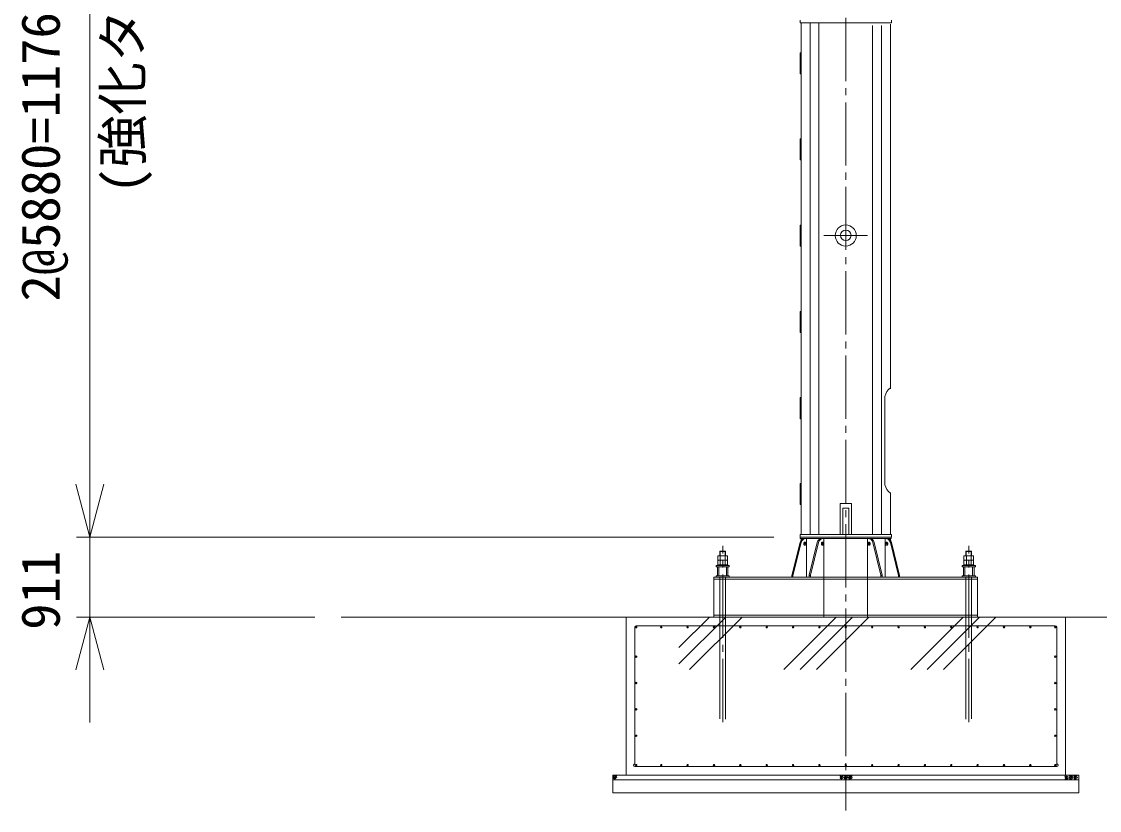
# Model space of a CAD drawing. Units: millimetres, scale not verified. Extents: x -26175 to 26208, y -37536 to 40834.
# Drawn here: x -26175 to -13910, y -18048 to -9072 of the extents above; entities that cross this region are included whole.
import ezdxf
from ezdxf.enums import TextEntityAlignment as Align

# ---------------------------------------------------------------- set-up
doc = ezdxf.new("R2010")
doc.units = ezdxf.units.MM
doc.header["$LTSCALE"] = 80
doc.linetypes.add('CHAIN2', pattern=[12, 9, -1, 1, -1])
for name, color, linetype, lineweight in [('0-3_05 寸法', 7, 'Continuous', 18), ('0-4_10 当社外形線', 3, 'Continuous', 18), ('0-5_12 当社中心線', 3, 'CHAIN2', 18), ('0-7_20 躯体・土木、外形線', 1, 'Continuous', 18)]:
    doc.layers.add(name, color=color, linetype=linetype, lineweight=lineweight)
doc.styles.add('ＭＳ ゴシック', font='')
doc.styles.get('ＭＳ ゴシック').set_extended_font_data('MS Gothic')

msp = doc.modelspace()

# ---------------------------------------------------------------- linework, layer by layer
at = {"layer": '0-3_05 寸法'}
for p, q in [((-25397.9, -14336.58), (-25397.9, -3776.59)), ((-25397.9, -14336.58), (-25397.9, -13736.58)), ((-25397.9, -14936.58), (-25397.9, -14336.58)), ((-25397.9, -14936.58), (-25397.9, -14336.58)), ((-17616.38, -14936.58), (-25547.9, -14936.58)), ((-17616.38, -14936.58), (-25547.9, -14936.58)), ((-25397.9, -14936.58), (-25397.9, -15847.58)), ((-22836.39, -15847.58), (-25547.9, -15847.58)), ((-25397.9, -15847.58), (-25397.9, -16447.58)), ((-25397.9, -16447.58), (-25397.9, -17047.58))]:
    msp.add_line(p, q, dxfattribs=at)
for points in [[(-25237.13, -14336.58), (-25397.9, -14936.58), (-25558.67, -14336.58)], [(-25237.13, -14336.58), (-25397.9, -14936.58), (-25558.67, -14336.58)], [(-25558.67, -16447.58), (-25397.9, -15847.58), (-25237.13, -16447.58)]]:
    msp.add_lwpolyline(points, dxfattribs=at)
at = {"layer": '0-4_10 当社外形線'}
for p, q in [((-17316.38, -9086.59), (-17316.38, -9056.59)), ((-16276.38, -9056.59), (-16276.38, -9086.59)), ((-17316.38, -9086.59), (-16276.38, -9086.59)), ((-17304.38, -9086.59), (-17304.38, -14906.58)), ((-17201.39, -9086.59), (-17201.39, -14906.58)), ((-17101.39, -9086.59), (-17101.39, -14906.58)), ((-16491.38, -9115.12), (-16491.38, -14906.58)), ((-16391.38, -9115.12), (-16391.38, -14906.58)), ((-16288.39, -9101.07), (-16288.39, -13249.06)), ((-17316.38, -9426.81), (-17316.38, -9666.38)), ((-17316.38, -9426.81), (-17307.4, -9426.81)), ((-17316.38, -9666.38), (-17307.4, -9666.38)), ((-17316.38, -10406.8), (-17316.38, -10646.39)), ((-17316.38, -10406.8), (-17307.4, -10406.8)), ((-17316.38, -10646.39), (-17307.4, -10646.39)), ((-17316.38, -11386.8), (-17316.38, -11626.39)), ((-17316.38, -11386.8), (-17307.4, -11386.8)), ((-17316.38, -11406.58), (-17305.32, -11406.58)), ((-17316.38, -11406.58), (-17316.38, -11606.57)), ((-17316.38, -11606.57), (-17305.32, -11606.57)), ((-17316.38, -11626.39), (-17307.4, -11626.39)), ((-17316.38, -12370.81), (-17316.38, -12610.39)), ((-17316.38, -12370.81), (-17307.4, -12370.81)), ((-17316.38, -12610.39), (-17307.4, -12610.39)), ((-17316.38, -13350.81), (-17316.38, -13590.39)), ((-17316.38, -13350.81), (-17307.4, -13350.81)), ((-16351.39, -13332.04), (-16351.39, -14345.15)), ((-17316.38, -13590.39), (-17307.4, -13590.39)), ((-17316.38, -14326.81), (-17316.38, -14566.4)), ((-17316.38, -14326.81), (-17307.4, -14326.81)), ((-16288.39, -14438.02), (-16288.39, -14906.58)), ((-17316.38, -14566.4), (-17307.4, -14566.4)), ((-16731.38, -14556.59), (-16861.38, -14556.59)), ((-16861.38, -14556.59), (-16861.38, -14905.73)), ((-16731.38, -14556.59), (-16731.38, -14905.73)), ((-16761.38, -14606.59), (-16831.38, -14606.59)), ((-16831.38, -14606.59), (-16831.38, -14905.73)), ((-16761.38, -14606.59), (-16761.38, -14905.73)), ((-17316.38, -14936.58), (-17316.38, -14906.58)), ((-16276.38, -14906.58), (-17316.38, -14906.58)), ((-16276.38, -14936.58), (-17316.38, -14936.58)), ((-17313.89, -14952.58), (-17313.89, -14936.58)), ((-17313.89, -14952.58), (-16278.88, -14952.58)), ((-17303.88, -14975.52), (-17303.88, -14952.96)), ((-17244.66, -15393.58), (-17244.66, -14956.44)), ((-17044.07, -15387.84), (-17044.07, -14955.24)), ((-16548.7, -15387.84), (-16548.7, -14955.24)), ((-16348.11, -15393.58), (-16348.11, -14956.44)), ((-16288.89, -14975.52), (-16288.89, -14952.96)), ((-16278.88, -14952.58), (-16278.88, -14936.58)), ((-16276.38, -14906.58), (-16276.38, -14936.58)), ((-17315.5, -14998.07), (-17408.87, -15372.56)), ((-17303.65, -14998.07), (-17397.01, -15372.54)), ((-17120.79, -14998.37), (-17211.99, -15372.45)), ((-17105.87, -14998.37), (-17196.96, -15371.98)), ((-16486.9, -14998.37), (-16395.82, -15371.98)), ((-16471.98, -14998.37), (-16380.78, -15372.45)), ((-16289.12, -14998.07), (-16195.76, -15372.54)), ((-16277.27, -14998.07), (-16183.9, -15372.56)), ((-18251.38, -15155.58), (-18251.38, -15201.58)), ((-18251.38, -15201.58), (-18141.39, -15201.58)), ((-18251.38, -15206.58), (-18251.38, -15252.58)), ((-18246.38, -15150.58), (-18146.38, -15150.58)), ((-18224.85, -15097.58), (-18228.39, -15101.12)), ((-18228.39, -15101.12), (-18228.39, -15150.58)), ((-18228.39, -15101.12), (-18164.38, -15101.12)), ((-18224.92, -15097.93), (-18224.92, -15150.58)), ((-18167.92, -15097.58), (-18224.85, -15097.58)), ((-18223.88, -15155.58), (-18223.88, -15201.58)), ((-18223.88, -15206.58), (-18223.88, -15252.58)), ((-18168.88, -15155.58), (-18168.88, -15201.58)), ((-18168.88, -15206.58), (-18168.88, -15252.58)), ((-18167.92, -15097.58), (-18164.38, -15101.12)), ((-18167.85, -15097.93), (-18167.85, -15150.58)), ((-18164.38, -15101.12), (-18164.38, -15150.58)), ((-18141.39, -15155.58), (-18141.39, -15201.58)), ((-18141.38, -15206.58), (-18141.39, -15252.58)), ((-15451.38, -15155.58), (-15451.38, -15201.58)), ((-15341.39, -15201.58), (-15451.38, -15201.58)), ((-15451.38, -15206.58), (-15451.38, -15252.58)), ((-15346.38, -15150.58), (-15446.38, -15150.58)), ((-15424.85, -15097.58), (-15428.39, -15101.12)), ((-15428.39, -15101.12), (-15428.39, -15150.58)), ((-15364.38, -15101.12), (-15428.39, -15101.12)), ((-15424.92, -15097.93), (-15424.92, -15150.58)), ((-15424.85, -15097.58), (-15367.92, -15097.58)), ((-15423.89, -15155.58), (-15423.89, -15201.58)), ((-15423.88, -15206.58), (-15423.89, -15252.58)), ((-15368.88, -15206.58), (-15368.89, -15252.58)), ((-15368.88, -15155.58), (-15368.88, -15201.58)), ((-15367.92, -15097.58), (-15364.38, -15101.12)), ((-15367.85, -15097.93), (-15367.85, -15150.58)), ((-15364.38, -15101.12), (-15364.38, -15150.58)), ((-15341.39, -15155.58), (-15341.39, -15201.58)), ((-15341.38, -15206.58), (-15341.39, -15252.58)), ((-18271.38, -15261.58), (-18121.38, -15261.58)), ((-18271.38, -15261.58), (-18271.38, -15277.58)), ((-18121.38, -15277.58), (-18271.38, -15277.58)), ((-18256.38, -15377.58), (-18256.38, -15277.58)), ((-18253.88, -15252.58), (-18138.88, -15252.58)), ((-18253.88, -15252.58), (-18253.88, -15261.58)), ((-18240.38, -15377.58), (-18240.38, -15277.58)), ((-18152.38, -15377.58), (-18152.38, -15277.58)), ((-18138.88, -15252.58), (-18138.88, -15261.58)), ((-18136.38, -15377.58), (-18136.38, -15277.58)), ((-18121.38, -15261.58), (-18121.38, -15277.58)), ((-15321.38, -15261.58), (-15471.38, -15261.58)), ((-15471.38, -15261.58), (-15471.38, -15277.58)), ((-15471.38, -15277.58), (-15321.38, -15277.58)), ((-15456.38, -15377.58), (-15456.38, -15277.58)), ((-15338.88, -15252.58), (-15453.88, -15252.58)), ((-15453.88, -15252.58), (-15453.88, -15261.58)), ((-15440.38, -15377.58), (-15440.38, -15277.58)), ((-15352.38, -15377.58), (-15352.38, -15277.58)), ((-15338.88, -15252.58), (-15338.88, -15261.58)), ((-15336.38, -15377.58), (-15336.38, -15277.58)), ((-15321.38, -15261.58), (-15321.38, -15277.58)), ((-18296.38, -15393.58), (-18296.38, -15847.58)), ((-18296.38, -15393.58), (-15296.38, -15393.58)), ((-18296.38, -15415.58), (-15296.38, -15415.58)), ((-18271.38, -15377.58), (-18121.38, -15377.58)), ((-18271.38, -15377.58), (-18271.38, -15393.58)), ((-18121.38, -15393.58), (-18271.38, -15393.58)), ((-18228.39, -17006.58), (-18228.39, -15394.81)), ((-18164.38, -17007.27), (-18164.38, -15393.58)), ((-18121.38, -15377.58), (-18121.38, -15393.58)), ((-17408.61, -15372.58), (-17397.27, -15372.58)), ((-17408.61, -15393.58), (-17408.61, -15372.58)), ((-17397.27, -15393.58), (-17397.27, -15372.58)), ((-17212.17, -15393.58), (-17212.17, -15372.58)), ((-17212.17, -15372.58), (-17197.06, -15372.58)), ((-17197.06, -15393.58), (-17197.06, -15372.58)), ((-17045.13, -15849.77), (-17045.13, -15397.58)), ((-16547.64, -15849.77), (-16547.64, -15397.58)), ((-16380.6, -15372.58), (-16395.71, -15372.58)), ((-16395.71, -15393.58), (-16395.71, -15372.58)), ((-16380.6, -15393.58), (-16380.6, -15372.58)), ((-16195.5, -15393.58), (-16195.5, -15372.58)), ((-16184.16, -15372.58), (-16195.5, -15372.58)), ((-16184.16, -15393.58), (-16184.16, -15372.58)), ((-15321.38, -15377.58), (-15471.38, -15377.58)), ((-15471.38, -15377.58), (-15471.38, -15393.58)), ((-15471.38, -15393.58), (-15321.38, -15393.58)), ((-15428.39, -17007.27), (-15428.39, -15393.58)), ((-15364.38, -17006.58), (-15364.38, -15394.81)), ((-15321.38, -15377.58), (-15321.38, -15393.58)), ((-15296.38, -15393.58), (-15296.38, -15847.58)), ((-18296.38, -15825.58), (-15296.38, -15825.58)), ((-18296.38, -15847.58), (-15296.38, -15847.58))]:
    msp.add_line(p, q, dxfattribs=at)
for points in [[(-17261.96, -14995.09), (-17264.12, -14995.35), (-17266.2, -14996.14), (-17268.16, -14997.43), (-17269.93, -14999.18), (-17271.46, -15001.34), (-17272.7, -15003.84), (-17273.61, -15006.6), (-17274.17, -15009.55), (-17274.36, -15012.59), (-17274.17, -15015.63), (-17273.61, -15018.57), (-17272.7, -15021.34), (-17271.46, -15023.84), (-17269.93, -15025.99), (-17268.16, -15027.74), (-17266.2, -15029.03), (-17264.12, -15029.82), (-17261.96, -15030.09), (-17259.81, -15029.82), (-17257.72, -15029.03), (-17255.76, -15027.74), (-17253.99, -15025.99), (-17252.46, -15023.84), (-17251.22, -15021.34), (-17250.31, -15018.57), (-17249.75, -15015.63), (-17249.56, -15012.59), (-17249.75, -15009.55), (-17250.31, -15006.6), (-17251.22, -15003.84), (-17252.46, -15001.34), (-17253.99, -14999.18), (-17255.76, -14997.43), (-17257.72, -14996.14), (-17259.81, -14995.35)], [(-17061.37, -14995.09), (-17063.52, -14995.35), (-17065.61, -14996.14), (-17067.57, -14997.43), (-17069.34, -14999.18), (-17070.87, -15001.34), (-17072.11, -15003.84), (-17073.02, -15006.6), (-17073.58, -15009.55), (-17073.77, -15012.59), (-17073.58, -15015.63), (-17073.02, -15018.57), (-17072.11, -15021.34), (-17070.87, -15023.84), (-17069.34, -15025.99), (-17067.57, -15027.74), (-17065.61, -15029.03), (-17063.52, -15029.82), (-17061.37, -15030.09), (-17059.21, -15029.82), (-17057.13, -15029.03), (-17055.17, -15027.74), (-17053.4, -15025.99), (-17051.87, -15023.84), (-17050.63, -15021.34), (-17049.72, -15018.57), (-17049.16, -15015.63), (-17048.97, -15012.59), (-17049.16, -15009.55), (-17049.72, -15006.6), (-17050.63, -15003.84), (-17051.87, -15001.34), (-17053.4, -14999.18), (-17055.17, -14997.43), (-17057.13, -14996.14), (-17059.21, -14995.35)], [(-16531.41, -14995.09), (-16533.56, -14995.35), (-16535.65, -14996.14), (-16537.61, -14997.43), (-16539.38, -14999.18), (-16540.9, -15001.34), (-16542.14, -15003.84), (-16543.06, -15006.6), (-16543.62, -15009.55), (-16543.81, -15012.59), (-16543.62, -15015.63), (-16543.06, -15018.57), (-16542.14, -15021.34), (-16540.9, -15023.84), (-16539.38, -15025.99), (-16537.61, -15027.74), (-16535.65, -15029.03), (-16533.56, -15029.82), (-16531.41, -15030.09), (-16529.25, -15029.82), (-16527.17, -15029.03), (-16525.21, -15027.74), (-16523.44, -15025.99), (-16521.91, -15023.84), (-16520.67, -15021.34), (-16519.76, -15018.57), (-16519.2, -15015.63), (-16519.01, -15012.59), (-16519.2, -15009.55), (-16519.76, -15006.6), (-16520.67, -15003.84), (-16521.91, -15001.34), (-16523.44, -14999.18), (-16525.21, -14997.43), (-16527.17, -14996.14), (-16529.25, -14995.35)], [(-16330.81, -14995.09), (-16332.96, -14995.35), (-16335.05, -14996.14), (-16337.01, -14997.43), (-16338.78, -14999.18), (-16340.31, -15001.34), (-16341.55, -15003.84), (-16342.46, -15006.6), (-16343.02, -15009.55), (-16343.21, -15012.59), (-16343.02, -15015.63), (-16342.46, -15018.57), (-16341.55, -15021.34), (-16340.31, -15023.84), (-16338.78, -15025.99), (-16337.01, -15027.74), (-16335.05, -15029.03), (-16332.96, -15029.82), (-16330.81, -15030.09), (-16328.65, -15029.82), (-16326.57, -15029.03), (-16324.61, -15027.74), (-16322.84, -15025.99), (-16321.31, -15023.84), (-16320.07, -15021.34), (-16319.16, -15018.57), (-16318.6, -15015.63), (-16318.41, -15012.59), (-16318.6, -15009.55), (-16319.16, -15006.6), (-16320.07, -15003.84), (-16321.31, -15001.34), (-16322.84, -14999.18), (-16324.61, -14997.43), (-16326.57, -14996.14), (-16328.65, -14995.35)]]:
    msp.add_lwpolyline(points, close=True, dxfattribs=at)
for centre, radius in [((-16796.4, -11506.32), 120), ((-16796.56, -11503.93), 60)]:
    msp.add_circle(centre, radius, dxfattribs=at)
for centre, radius, start, end in [((-16186.17, -13374.33), 169.47, 127.08259, 166.94548), ((-16186.17, -14302.85), 169.47, 193.05451, 232.9174), ((-17257.28, -15012.58), 60, 90, 166.00042), ((-17245.43, -15012.58), 60, 90, 166.00042), ((-17062.5, -15012.58), 60, 90, 166.29858), ((-17047.58, -15012.58), 60, 90, 166.29829), ((-16545.2, -15012.58), 60, 13.7017, 90), ((-16530.27, -15012.58), 60, 13.70141, 90), ((-16347.34, -15012.58), 60, 13.99957, 90), ((-16335.49, -15012.58), 60, 13.99957, 90), ((-18246.38, -15155.58), 5, 90, 180), ((-18246.38, -15206.58), 5, 90, 180), ((-18228.88, -15155.58), 5, 0, 90), ((-18228.88, -15206.58), 5, 0, 90), ((-18218.88, -15155.58), 5, 90, 180), ((-18218.88, -15206.58), 5, 90, 180), ((-18173.88, -15155.58), 5, 0, 90), ((-18173.88, -15206.58), 5, 0, 90), ((-18163.88, -15155.58), 5, 90, 180), ((-18163.88, -15206.58), 5, 90, 180), ((-18146.38, -15155.58), 5, 0, 90), ((-18146.38, -15206.58), 5, 0, 90), ((-15446.38, -15155.58), 5, 90, 180), ((-15446.38, -15206.58), 5, 90, 180), ((-15428.88, -15155.58), 5, 0, 90), ((-15428.88, -15206.58), 5, 0, 90), ((-15418.88, -15155.58), 5, 90, 180), ((-15418.88, -15206.58), 5, 90, 180), ((-15373.88, -15155.58), 5, 0, 90), ((-15373.88, -15206.58), 5, 0, 90), ((-15363.88, -15155.58), 5, 90, 180), ((-15363.88, -15206.58), 5, 90, 180), ((-15346.38, -15155.58), 5, 0, 90), ((-15346.38, -15206.58), 5, 0, 90)]:
    msp.add_arc(centre, radius, start, end, dxfattribs=at)
at = {"layer": '0-5_12 当社中心線'}
for p, q in [((-16796.38, 14969.27), (-16796.38, -18047.58)), ((-17044.88, -11504.58), (-16547.82, -11504.58)), ((-18196.38, -17044.43), (-18196.38, -15035.57)), ((-17273.88, -15012.58), (-17251.08, -15012.58)), ((-17261.96, -15018.47), (-17261.96, -14999.69)), ((-17068.72, -15012.58), (-17049.95, -15012.58)), ((-17061.37, -15023.61), (-17061.37, -14998.36)), ((-16524.05, -15012.58), (-16542.82, -15012.58)), ((-16531.4, -15023.61), (-16531.4, -14998.36)), ((-16318.89, -15012.58), (-16341.68, -15012.58)), ((-16330.81, -15018.47), (-16330.81, -14999.69)), ((-15396.38, -17044.43), (-15396.38, -15035.57))]:
    msp.add_line(p, q, dxfattribs=at)
at = {"layer": '0-7_20 躯体・土木、外形線'}
for p, q in [((-18296.38, -15847.58), (-22536.39, -15847.58)), ((-19295.89, -17647.58), (-19295.89, -15847.58)), ((-18695.89, -16380.92), (-18162.55, -15847.58)), ((-18348.52, -15847.58), (-18695.89, -16194.95)), ((-17976.58, -15847.58), (-18572.78, -16443.78)), ((-17501, -16443.78), (-16904.79, -15847.58)), ((-16718.82, -15847.58), (-17315.03, -16443.78)), ((-17129.06, -16443.78), (-16532.86, -15847.58)), ((-15461.07, -15847.58), (-16057.27, -16443.78)), ((-15871.31, -16443.78), (-15275.1, -15847.58)), ((-15089.13, -15847.58), (-15685.34, -16443.78)), ((-12856.38, -15847.58), (-15296.38, -15847.58)), ((-14295.89, -17647.58), (-14295.89, -15847.58)), ((-19195.89, -17531.58), (-19195.89, -15963.58)), ((-14411.89, -15947.58), (-19179.89, -15947.58)), ((-14395.89, -17531.58), (-14395.89, -15963.58)), ((-14145.89, -17647.58), (-19445.89, -17647.58)), ((-19445.89, -17647.58), (-19445.89, -17847.58)), ((-14395.89, -17547.58), (-19195.89, -17547.58)), ((-14145.89, -17647.58), (-14145.89, -17847.58)), ((-14145.89, -17697.58), (-19445.89, -17697.58)), ((-14145.89, -17847.58), (-19445.89, -17847.58))]:
    msp.add_line(p, q, dxfattribs=at)
for centre, radius in [((-19179.89, -15963.58), 8), ((-18895.89, -15963.58), 8), ((-18595.89, -15963.58), 8), ((-18295.89, -15963.58), 8), ((-17995.89, -15963.58), 8), ((-17695.89, -15963.58), 8), ((-17395.89, -15963.58), 8), ((-17095.89, -15963.58), 8), ((-16795.89, -15963.58), 8), ((-16495.89, -15963.58), 8), ((-16195.89, -15963.58), 8), ((-15895.89, -15963.58), 8), ((-15595.89, -15963.58), 8), ((-15295.89, -15963.58), 8), ((-14995.89, -15963.58), 8), ((-14695.89, -15963.58), 8), ((-14411.89, -15963.58), 8), ((-19179.89, -16297.58), 8), ((-14411.89, -16297.58), 8), ((-19179.89, -16597.58), 8), ((-14411.89, -16597.58), 8), ((-19179.89, -16897.58), 8), ((-14411.89, -16897.58), 8), ((-19179.89, -17197.58), 8), ((-14411.89, -17197.58), 8), ((-19179.89, -17531.58), 8), ((-18895.89, -17531.58), 8), ((-18895.89, -17531.58), 8), ((-18595.89, -17531.58), 8), ((-18295.89, -17531.58), 8), ((-18295.89, -17531.58), 8), ((-17995.89, -17531.58), 8), ((-17695.89, -17531.58), 8), ((-17395.89, -17531.58), 8), ((-17095.89, -17531.58), 8), ((-16795.89, -17531.58), 8), ((-16495.89, -17531.58), 8), ((-16195.89, -17531.58), 8), ((-15895.89, -17531.58), 8), ((-15595.89, -17531.58), 8), ((-15295.89, -17531.58), 8), ((-14995.89, -17531.58), 8), ((-14695.89, -17531.58), 8), ((-14411.89, -17531.58), 8), ((-19438.33, -17652.63), 2.5), ((-19428.57, -17660.16), 2.5), ((-19420.59, -17653.07), 2.5), ((-19408.17, -17653.96), 2.5), ((-16857.57, -17654.92), 2.5), ((-16847.81, -17662.45), 2.5), ((-16839.83, -17655.36), 2.5), ((-16827.41, -17656.25), 2.5), ((-16809.3, -17655.81), 2.5), ((-16799.54, -17663.34), 2.5), ((-16791.56, -17656.25), 2.5), ((-16779.15, -17657.14), 2.5), ((-16761.03, -17656.7), 2.5), ((-16751.27, -17664.23), 2.5), ((-16743.29, -17657.15), 2.5), ((-16730.88, -17658.03), 2.5), ((-14299.46, -17659.97), 2.5), ((-14281.72, -17660.42), 2.5), ((-14269.3, -17661.3), 2.5), ((-14249.77, -17657.43), 2.5), ((-14232.03, -17657.87), 2.5), ((-14219.61, -17658.76), 2.5), ((-14197.53, -17656.16), 2.5), ((-14187.77, -17663.69), 2.5), ((-14179.79, -17656.6), 2.5), ((-14167.37, -17657.48), 2.5), ((-19437.88, -17668.13), 2.5), ((-19436.55, -17681.42), 2.5), ((-19427.68, -17673.89), 2.5), ((-19426.8, -17687.62), 2.5), ((-19416.15, -17666.8), 2.5), ((-19415.27, -17680.98), 2.5), ((-19401.97, -17672.12), 2.5), ((-16857.12, -17670.42), 2.5), ((-16855.79, -17683.71), 2.5), ((-16846.92, -17676.18), 2.5), ((-16846.04, -17689.91), 2.5), ((-16835.39, -17669.09), 2.5), ((-16834.51, -17683.27), 2.5), ((-16821.21, -17674.41), 2.5), ((-16808.85, -17671.32), 2.5), ((-16807.52, -17684.61), 2.5), ((-16798.66, -17677.07), 2.5), ((-16797.77, -17690.81), 2.5), ((-16787.13, -17669.99), 2.5), ((-16786.24, -17684.16), 2.5), ((-16772.94, -17675.3), 2.5), ((-16760.59, -17672.21), 2.5), ((-16759.26, -17685.5), 2.5), ((-16750.39, -17677.97), 2.5), ((-16749.5, -17691.7), 2.5), ((-16738.86, -17670.88), 2.5), ((-16737.97, -17685.06), 2.5), ((-16724.67, -17676.2), 2.5), ((-14299.01, -17675.48), 2.5), ((-14297.68, -17688.77), 2.5), ((-14289.7, -17667.51), 2.5), ((-14288.81, -17681.24), 2.5), ((-14287.93, -17694.97), 2.5), ((-14277.29, -17674.15), 2.5), ((-14276.4, -17688.33), 2.5), ((-14263.1, -17679.47), 2.5), ((-14249.32, -17672.93), 2.5), ((-14247.99, -17686.22), 2.5), ((-14240.01, -17664.96), 2.5), ((-14239.12, -17678.69), 2.5), ((-14238.24, -17692.42), 2.5), ((-14227.59, -17671.6), 2.5), ((-14226.71, -17685.78), 2.5), ((-14213.41, -17676.92), 2.5), ((-14197.08, -17671.66), 2.5), ((-14195.75, -17684.95), 2.5), ((-14186.88, -17677.42), 2.5), ((-14186, -17691.15), 2.5), ((-14175.36, -17670.33), 2.5), ((-14174.47, -17684.51), 2.5), ((-14161.17, -17675.65), 2.5)]:
    msp.add_circle(centre, radius, dxfattribs=at)
for centre, start, end in [((-19179.89, -15963.58), 90, 180), ((-14411.89, -15963.58), 0, 90), ((-19195.89, -17531.58), 90, 270), ((-14395.89, -17531.58), 270, 90)]:
    msp.add_arc(centre, 16, start, end, dxfattribs=at)

# ---------------------------------------------------------------- texts
at = {"layer": '0-3_05 寸法', "style": 'ＭＳ ゴシック'}
for s, p in [('(強化タワー)', (-24674.79, -11031.97)), ('2@5880=11760', (-25607.9, -12256.58)), ('911', (-25607.9, -15992.08))]:
    msp.add_text(s, height=439.9, rotation=90, dxfattribs=at).set_placement(p, align=Align.BOTTOM_LEFT)

doc.saveas('drawing.dxf')
